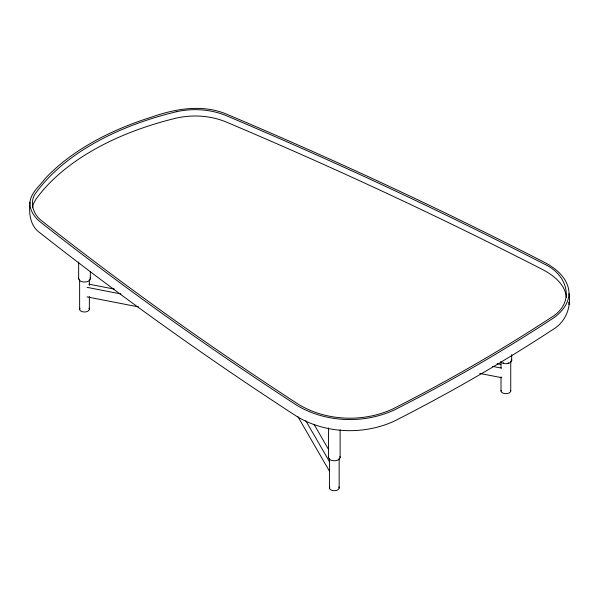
<?xml version="1.0" encoding="UTF-8"?>
<svg xmlns="http://www.w3.org/2000/svg" width="599" height="599" viewBox="0 0 599 599"><rect width="100%" height="100%" fill="white"/><g stroke="black" fill="none" stroke-linecap="round" stroke-linejoin="round"><path stroke-width="0.9" d="M569.05 293.615C568.586 304.285 561.106 312.903 552.6 318.593A1760.581 1016.466 0 0 1 394.247 410.023C363.915 423.942 326.388 422.699 297.508 405.733C209.118 348.341 123.139 287.221 40.343 222.004C34.375 217.212 29.471 210.212 29.95 202.245C31.021 192.481 39.564 186.259 44.955 178.809A263.687 152.243 0 0 1 152.116 116.932C175.919 108.539 202.896 104.076 226.909 114.274C334.774 159.858 441.044 209.231 545.202 262.751C556.95 268.914 568.825 279.336 569.05 293.615C571.334 307.864 565.254 322.397 552.6 329.712A1760.581 1016.466 0 0 1 394.247 421.142C363.915 435.061 326.388 433.818 297.508 416.859C209.118 359.467 123.139 298.347 40.343 233.123C30.085 226.25 28.759 213.514 29.95 202.245M32.481 207.846L33.439 203.757L36.052 199.04A261.741 151.113 0 0 1 176.136 118.145C192.504 114.469 209.994 115.465 225.606 121.747C333.358 167.293 439.524 216.613 543.585 270.082C554.09 275.78 565.291 284.682 566.377 297.463M176.151 111.803C192.504 108.097 210.002 109.123 225.606 115.39C333.358 160.936 439.524 210.256 543.585 263.725C567.792 274.132 576.193 302.869 550.788 317.74A1757.339 1014.594 0 0 1 392.764 408.975C363.428 422.46 327.114 421.232 299.193 404.797C210.885 347.465 124.996 286.404 42.282 221.248C33.319 215.026 28.707 201.885 36.052 192.683A261.741 151.113 0 0 1 176.136 111.788M88.907 284.151L114.589 289.16M497.133 363.72L500.801 364.432M87.035 287.34L120.976 293.959M492.513 366.371L501.685 368.16M87.035 296.879L138.406 306.89M479.672 373.402L501.685 377.692M314.123 424.496L328.619 449.564M305.782 420.715L329.63 461.949M297.83 416.5L329.63 471.488M568.706 302.158L569.05 304.734M511.703 354.69L511.703 360.546M510.73 361.145L510.73 391.02M501.011 362.066L501.011 367.906M501.011 376.861L501.011 391.02M340.127 429.723L340.127 457.584M339.154 458.183L339.154 488.058M329.435 458.183L329.435 488.058M328.462 427.888L328.462 457.584M90.314 271.534L90.314 278.864M89.348 279.763L89.348 285.311M89.348 296.4L89.348 309.346M79.63 279.763L79.63 309.346M78.656 262.01L78.656 278.864M338.839 486.905A4.867 2.808 0 0 1 334.294 490.723A4.867 2.808 0 0 1 329.75 486.905M339.933 456.535A5.84 3.369 0 0 1 334.601 460.773A5.84 3.369 0 0 1 328.529 456.88M89.026 308.193A4.867 2.808 0 0 1 84.489 312.004A4.867 2.808 0 0 1 79.944 308.193M90.127 277.816A5.84 3.369 0 0 1 84.796 282.054A5.84 3.369 0 0 1 78.724 278.161M510.677 390.436A4.867 2.808 0 0 1 505.87 393.678A4.867 2.808 0 0 1 501.071 390.436M511.321 359.16A5.84 3.369 0 0 1 508.244 363.443A5.84 3.369 0 0 1 500.674 361.893M508.521 362.724A4.867 2.808 0 0 1 508.079 362.867M503.662 362.867A4.867 2.808 0 0 1 503.22 362.724"/></g></svg>
